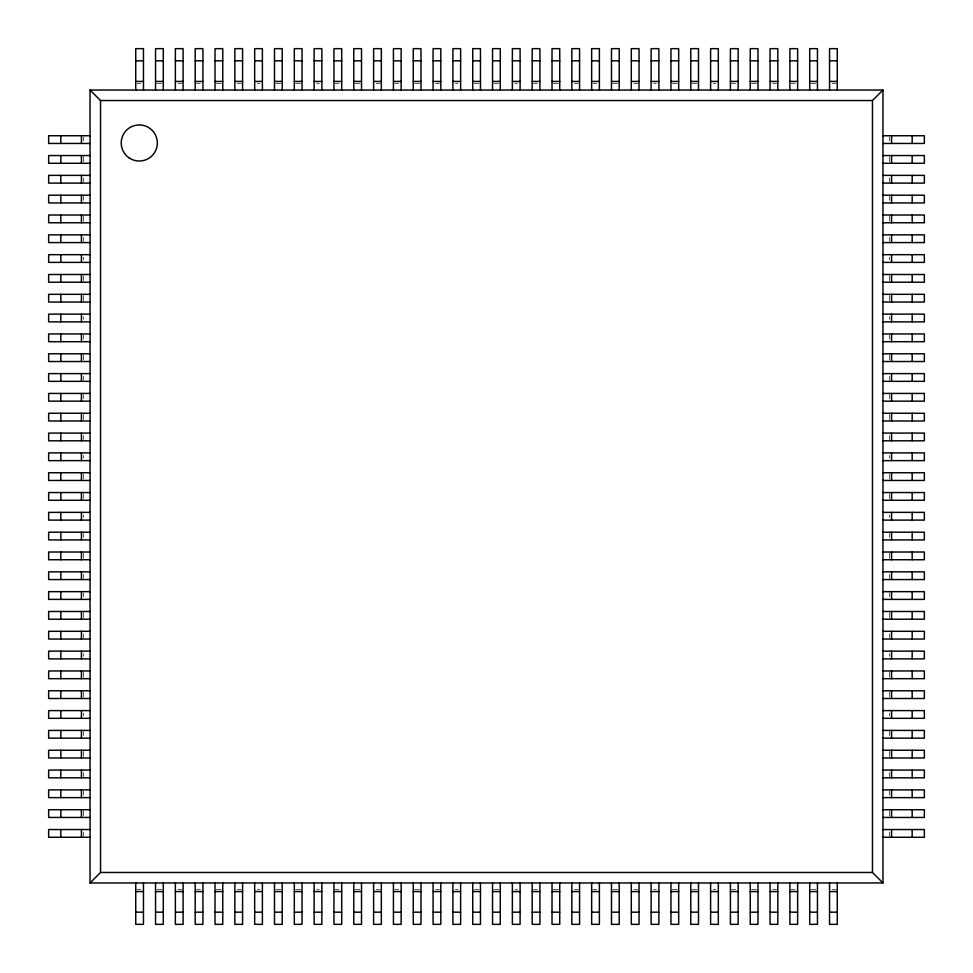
<?xml version="1.0" encoding="UTF-8"?>
<svg xmlns="http://www.w3.org/2000/svg" width="973" height="973" viewBox="0 0 973 973"><rect width="100%" height="100%" fill="white"/><g stroke="black" fill="none" stroke-linecap="round" stroke-linejoin="round"><path stroke-width="0.73" stroke-dasharray="4.87 3.65" d="M137.023 83.301L140.878 83.301M156.835 83.301L161.992 83.301M177.95 83.301L181.817 83.301M196.485 83.301L200.353 83.301M216.31 83.301L221.467 83.301M237.424 83.301L241.292 83.301M257.249 83.301L259.827 83.301M275.785 83.301L280.929 83.301M295.597 83.301L300.754 83.301M316.712 83.301L319.29 83.301M335.247 83.301L339.115 83.301M355.072 83.301L360.229 83.301M376.186 83.301L380.054 83.301M394.722 83.301L398.589 83.301M414.547 83.301L419.691 83.301M435.649 83.301L439.516 83.301M455.473 83.301L458.052 83.301M474.009 83.301L479.166 83.301M493.834 83.301L498.991 83.301M514.948 83.301L517.527 83.301M533.484 83.301L537.351 83.301M553.309 83.301L558.453 83.301M574.411 83.301L578.278 83.301M592.946 83.301L596.814 83.301M612.771 83.301L617.928 83.301M633.885 83.301L637.753 83.301M653.71 83.301L656.289 83.301M672.246 83.301L677.403 83.301M692.071 83.301L697.215 83.301M713.173 83.301L715.751 83.301M731.708 83.301L735.576 83.301M751.533 83.301L756.69 83.301M772.647 83.301L776.515 83.301M791.183 83.301L795.05 83.301M811.008 83.301L816.165 83.301M832.122 83.301L835.977 83.301M137.023 889.699L140.878 889.699M156.835 889.699L161.992 889.699M177.95 889.699L181.817 889.699M196.485 889.699L200.353 889.699M216.31 889.699L221.467 889.699M237.424 889.699L241.292 889.699M257.249 889.699L259.827 889.699M275.785 889.699L280.929 889.699M295.597 889.699L300.754 889.699M316.712 889.699L319.29 889.699M335.247 889.699L339.115 889.699M355.072 889.699L360.229 889.699M376.186 889.699L380.054 889.699M394.722 889.699L398.589 889.699M414.547 889.699L419.691 889.699M435.649 889.699L439.516 889.699M455.473 889.699L458.052 889.699M474.009 889.699L479.166 889.699M493.834 889.699L498.991 889.699M514.948 889.699L517.527 889.699M533.484 889.699L537.351 889.699M553.309 889.699L558.453 889.699M574.411 889.699L578.278 889.699M592.946 889.699L596.814 889.699M612.771 889.699L617.928 889.699M633.885 889.699L637.753 889.699M653.71 889.699L656.289 889.699M672.246 889.699L677.403 889.699M692.071 889.699L697.215 889.699M713.173 889.699L715.751 889.699M731.708 889.699L735.576 889.699M751.533 889.699L756.69 889.699M772.647 889.699L776.515 889.699M791.183 889.699L795.05 889.699M811.008 889.699L816.165 889.699M832.122 889.699L835.977 889.699M889.699 137.023L889.699 140.878M889.699 156.835L889.699 161.992M889.699 177.95L889.699 181.817M889.699 196.485L889.699 200.353M889.699 216.31L889.699 221.467M889.699 237.424L889.699 241.292M889.699 257.249L889.699 259.827M889.699 275.785L889.699 280.929M889.699 295.597L889.699 300.754M889.699 316.712L889.699 319.29M889.699 335.247L889.699 339.115M889.699 355.072L889.699 360.229M889.699 376.186L889.699 380.054M889.699 394.722L889.699 398.589M889.699 414.547L889.699 419.691M889.699 435.649L889.699 439.516M889.699 455.473L889.699 458.052M889.699 474.009L889.699 479.166M889.699 493.834L889.699 498.991M889.699 514.948L889.699 517.527M889.699 533.484L889.699 537.351M889.699 553.309L889.699 558.453M889.699 574.411L889.699 578.278M889.699 592.946L889.699 596.814M889.699 612.771L889.699 617.928M889.699 633.885L889.699 637.753M889.699 653.71L889.699 656.289M889.699 672.246L889.699 677.403M889.699 692.071L889.699 697.215M889.699 713.173L889.699 715.751M889.699 731.708L889.699 735.576M889.699 751.533L889.699 756.69M889.699 772.647L889.699 776.515M889.699 791.183L889.699 795.05M889.699 811.008L889.699 816.165M889.699 832.122L889.699 835.977M83.301 137.023L83.301 140.878M83.301 156.835L83.301 161.992M83.301 177.95L83.301 181.817M83.301 196.485L83.301 200.353M83.301 216.31L83.301 221.467M83.301 237.424L83.301 241.292M83.301 257.249L83.301 259.827M83.301 275.785L83.301 280.929M83.301 295.597L83.301 300.754M83.301 316.712L83.301 319.29M83.301 335.247L83.301 339.115M83.301 355.072L83.301 360.229M83.301 376.186L83.301 380.054M83.301 394.722L83.301 398.589M83.301 414.547L83.301 419.691M83.301 435.649L83.301 439.516M83.301 455.473L83.301 458.052M83.301 474.009L83.301 479.166M83.301 493.834L83.301 498.991M83.301 514.948L83.301 517.527M83.301 533.484L83.301 537.351M83.301 553.309L83.301 558.453M83.301 574.411L83.301 578.278M83.301 592.946L83.301 596.814M83.301 612.771L83.301 617.928M83.301 633.885L83.301 637.753M83.301 653.71L83.301 656.289M83.301 672.246L83.301 677.403M83.301 692.071L83.301 697.215M83.301 713.173L83.301 715.751M83.301 731.708L83.301 735.576M83.301 751.533L83.301 756.69M83.301 772.647L83.301 776.515M83.301 791.183L83.301 795.05M83.301 811.008L83.301 816.165M83.301 832.122L83.301 835.977"/><path stroke-width="1.46" d="M90.039 882.961L100.535 872.465L100.535 100.535L90.039 90.039L90.039 882.961L882.961 882.961L882.961 90.039L90.039 90.039M882.961 882.961L872.465 872.465L872.465 100.535L882.961 90.039M135.733 60.825L143.457 60.825M155.546 60.825L163.282 60.825M175.371 60.825L183.106 60.825M195.196 60.825L202.931 60.825M215.021 60.825L222.756 60.825M234.846 60.825L242.581 60.825M254.671 60.825L262.394 60.825M274.495 60.825L282.219 60.825M294.32 60.825L302.044 60.825M314.133 60.825L321.868 60.825M333.958 60.825L341.693 60.825M353.783 60.825L361.518 60.825M373.608 60.825L381.343 60.825M393.433 60.825L401.156 60.825M413.257 60.825L420.981 60.825M433.082 60.825L440.805 60.825M452.895 60.825L460.63 60.825M472.72 60.825L480.455 60.825M492.545 60.825L500.28 60.825M512.37 60.825L520.105 60.825M532.195 60.825L539.918 60.825M552.019 60.825L559.743 60.825M571.844 60.825L579.567 60.825M591.657 60.825L599.392 60.825M611.482 60.825L619.217 60.825M631.307 60.825L639.042 60.825M651.132 60.825L658.867 60.825M670.956 60.825L678.68 60.825M690.781 60.825L698.505 60.825M710.606 60.825L718.329 60.825M730.419 60.825L738.154 60.825M750.244 60.825L757.979 60.825M770.069 60.825L777.804 60.825M789.894 60.825L797.629 60.825M809.718 60.825L817.454 60.825M829.543 60.825L837.267 60.825M135.733 81.428L143.457 81.428M155.546 81.428L163.282 81.428M175.371 81.428L183.106 81.428M195.196 81.428L202.931 81.428M215.021 81.428L222.756 81.428M234.846 81.428L242.581 81.428M254.671 81.428L262.394 81.428M274.495 81.428L282.219 81.428M294.32 81.428L302.044 81.428M314.133 81.428L321.868 81.428M333.958 81.428L341.693 81.428M353.783 81.428L361.518 81.428M373.608 81.428L381.343 81.428M393.433 81.428L401.156 81.428M413.257 81.428L420.981 81.428M433.082 81.428L440.805 81.428M452.895 81.428L460.63 81.428M472.72 81.428L480.455 81.428M492.545 81.428L500.28 81.428M512.37 81.428L520.105 81.428M532.195 81.428L539.918 81.428M552.019 81.428L559.743 81.428M571.844 81.428L579.567 81.428M591.657 81.428L599.392 81.428M611.482 81.428L619.217 81.428M631.307 81.428L639.042 81.428M651.132 81.428L658.867 81.428M670.956 81.428L678.68 81.428M690.781 81.428L698.505 81.428M710.606 81.428L718.329 81.428M730.419 81.428L738.154 81.428M750.244 81.428L757.979 81.428M770.069 81.428L777.804 81.428M789.894 81.428L797.629 81.428M809.718 81.428L817.454 81.428M829.543 81.428L837.267 81.428M100.535 100.535L872.465 100.535M90.039 135.733L48.65 135.733L48.65 143.457L90.039 143.457M882.961 135.733L924.35 135.733L924.35 143.457L882.961 143.457M90.039 155.546L48.65 155.546L48.65 163.282L90.039 163.282M882.961 155.546L924.35 155.546L924.35 163.282L882.961 163.282M90.039 175.371L48.65 175.371L48.65 183.106L90.039 183.106M882.961 175.371L924.35 175.371L924.35 183.106L882.961 183.106M90.039 195.196L48.65 195.196L48.65 202.931L90.039 202.931M882.961 195.196L924.35 195.196L924.35 202.931L882.961 202.931M90.039 215.021L48.65 215.021L48.65 222.756L90.039 222.756M882.961 215.021L924.35 215.021L924.35 222.756L882.961 222.756M90.039 234.846L48.65 234.846L48.65 242.581L90.039 242.581M882.961 234.846L924.35 234.846L924.35 242.581L882.961 242.581M90.039 254.671L48.65 254.671L48.65 262.394L90.039 262.394M882.961 254.671L924.35 254.671L924.35 262.394L882.961 262.394M90.039 274.495L48.65 274.495L48.65 282.219L90.039 282.219M882.961 274.495L924.35 274.495L924.35 282.219L882.961 282.219M90.039 294.32L48.65 294.32L48.65 302.044L90.039 302.044M882.961 294.32L924.35 294.32L924.35 302.044L882.961 302.044M90.039 314.133L48.65 314.133L48.65 321.868L90.039 321.868M882.961 314.133L924.35 314.133L924.35 321.868L882.961 321.868M90.039 333.958L48.65 333.958L48.65 341.693L90.039 341.693M882.961 333.958L924.35 333.958L924.35 341.693L882.961 341.693M90.039 353.783L48.65 353.783L48.65 361.518L90.039 361.518M882.961 353.783L924.35 353.783L924.35 361.518L882.961 361.518M90.039 373.608L48.65 373.608L48.65 381.343L90.039 381.343M882.961 373.608L924.35 373.608L924.35 381.343L882.961 381.343M90.039 393.433L48.65 393.433L48.65 401.156L90.039 401.156M882.961 393.433L924.35 393.433L924.35 401.156L882.961 401.156M90.039 413.257L48.65 413.257L48.65 420.981L90.039 420.981M882.961 413.257L924.35 413.257L924.35 420.981L882.961 420.981M90.039 433.082L48.65 433.082L48.65 440.805L90.039 440.805M882.961 433.082L924.35 433.082L924.35 440.805L882.961 440.805M90.039 452.895L48.65 452.895L48.65 460.63L90.039 460.63M882.961 452.895L924.35 452.895L924.35 460.63L882.961 460.63M90.039 472.72L48.65 472.72L48.65 480.455L90.039 480.455M882.961 472.72L924.35 472.72L924.35 480.455L882.961 480.455M90.039 492.545L48.65 492.545L48.65 500.28L90.039 500.28M882.961 492.545L924.35 492.545L924.35 500.28L882.961 500.28M90.039 512.37L48.65 512.37L48.65 520.105L90.039 520.105M882.961 512.37L924.35 512.37L924.35 520.105L882.961 520.105M90.039 532.195L48.65 532.195L48.65 539.918L90.039 539.918M882.961 532.195L924.35 532.195L924.35 539.918L882.961 539.918M90.039 552.019L48.65 552.019L48.65 559.743L90.039 559.743M882.961 552.019L924.35 552.019L924.35 559.743L882.961 559.743M90.039 571.844L48.65 571.844L48.65 579.567L90.039 579.567M882.961 571.844L924.35 571.844L924.35 579.567L882.961 579.567M90.039 591.657L48.65 591.657L48.65 599.392L90.039 599.392M882.961 591.657L924.35 591.657L924.35 599.392L882.961 599.392M90.039 611.482L48.65 611.482L48.65 619.217L90.039 619.217M882.961 611.482L924.35 611.482L924.35 619.217L882.961 619.217M90.039 631.307L48.65 631.307L48.65 639.042L90.039 639.042M882.961 631.307L924.35 631.307L924.35 639.042L882.961 639.042M90.039 651.132L48.65 651.132L48.65 658.867L90.039 658.867M882.961 651.132L924.35 651.132L924.35 658.867L882.961 658.867M90.039 670.956L48.65 670.956L48.65 678.68L90.039 678.68M882.961 670.956L924.35 670.956L924.35 678.68L882.961 678.68M90.039 690.781L48.65 690.781L48.65 698.505L90.039 698.505M882.961 690.781L924.35 690.781L924.35 698.505L882.961 698.505M90.039 710.606L48.65 710.606L48.65 718.329L90.039 718.329M882.961 710.606L924.35 710.606L924.35 718.329L882.961 718.329M90.039 730.419L48.65 730.419L48.65 738.154L90.039 738.154M882.961 730.419L924.35 730.419L924.35 738.154L882.961 738.154M90.039 750.244L48.65 750.244L48.65 757.979L90.039 757.979M882.961 750.244L924.35 750.244L924.35 757.979L882.961 757.979M90.039 770.069L48.65 770.069L48.65 777.804L90.039 777.804M882.961 770.069L924.35 770.069L924.35 777.804L882.961 777.804M90.039 789.894L48.65 789.894L48.65 797.629L90.039 797.629M882.961 789.894L924.35 789.894L924.35 797.629L882.961 797.629M90.039 809.718L48.65 809.718L48.65 817.454L90.039 817.454M882.961 809.718L924.35 809.718L924.35 817.454L882.961 817.454M90.039 829.543L48.65 829.543L48.65 837.267L90.039 837.267M882.961 829.543L924.35 829.543L924.35 837.267L882.961 837.267M100.535 872.465L872.465 872.465M135.733 891.572L143.457 891.572M155.546 891.572L163.282 891.572M175.371 891.572L183.106 891.572M195.196 891.572L202.931 891.572M215.021 891.572L222.756 891.572M234.846 891.572L242.581 891.572M254.671 891.572L262.394 891.572M274.495 891.572L282.219 891.572M294.32 891.572L302.044 891.572M314.133 891.572L321.868 891.572M333.958 891.572L341.693 891.572M353.783 891.572L361.518 891.572M373.608 891.572L381.343 891.572M393.433 891.572L401.156 891.572M413.257 891.572L420.981 891.572M433.082 891.572L440.805 891.572M452.895 891.572L460.63 891.572M472.72 891.572L480.455 891.572M492.545 891.572L500.28 891.572M512.37 891.572L520.105 891.572M532.195 891.572L539.918 891.572M552.019 891.572L559.743 891.572M571.844 891.572L579.567 891.572M591.657 891.572L599.392 891.572M611.482 891.572L619.217 891.572M631.307 891.572L639.042 891.572M651.132 891.572L658.867 891.572M670.956 891.572L678.68 891.572M690.781 891.572L698.505 891.572M710.606 891.572L718.329 891.572M730.419 891.572L738.154 891.572M750.244 891.572L757.979 891.572M770.069 891.572L777.804 891.572M789.894 891.572L797.629 891.572M809.718 891.572L817.454 891.572M829.543 891.572L837.267 891.572M135.733 912.175L143.457 912.175M155.546 912.175L163.282 912.175M175.371 912.175L183.106 912.175M195.196 912.175L202.931 912.175M215.021 912.175L222.756 912.175M234.846 912.175L242.581 912.175M254.671 912.175L262.394 912.175M274.495 912.175L282.219 912.175M294.32 912.175L302.044 912.175M314.133 912.175L321.868 912.175M333.958 912.175L341.693 912.175M353.783 912.175L361.518 912.175M373.608 912.175L381.343 912.175M393.433 912.175L401.156 912.175M413.257 912.175L420.981 912.175M433.082 912.175L440.805 912.175M452.895 912.175L460.63 912.175M472.72 912.175L480.455 912.175M492.545 912.175L500.28 912.175M512.37 912.175L520.105 912.175M532.195 912.175L539.918 912.175M552.019 912.175L559.743 912.175M571.844 912.175L579.567 912.175M591.657 912.175L599.392 912.175M611.482 912.175L619.217 912.175M631.307 912.175L639.042 912.175M651.132 912.175L658.867 912.175M670.956 912.175L678.68 912.175M690.781 912.175L698.505 912.175M710.606 912.175L718.329 912.175M730.419 912.175L738.154 912.175M750.244 912.175L757.979 912.175M770.069 912.175L777.804 912.175M789.894 912.175L797.629 912.175M809.718 912.175L817.454 912.175M829.543 912.175L837.267 912.175M912.175 135.733L912.175 143.457M912.175 155.546L912.175 163.282M912.175 175.371L912.175 183.106M912.175 195.196L912.175 202.931M912.175 215.021L912.175 222.756M912.175 234.846L912.175 242.581M912.175 254.671L912.175 262.394M912.175 274.495L912.175 282.219M912.175 294.32L912.175 302.044M912.175 314.133L912.175 321.868M912.175 333.958L912.175 341.693M912.175 353.783L912.175 361.518M912.175 373.608L912.175 381.343M912.175 393.433L912.175 401.156M912.175 413.257L912.175 420.981M912.175 433.082L912.175 440.805M912.175 452.895L912.175 460.63M912.175 472.72L912.175 480.455M912.175 492.545L912.175 500.28M912.175 512.37L912.175 520.105M912.175 532.195L912.175 539.918M912.175 552.019L912.175 559.743M912.175 571.844L912.175 579.567M912.175 591.657L912.175 599.392M912.175 611.482L912.175 619.217M912.175 631.307L912.175 639.042M912.175 651.132L912.175 658.867M912.175 670.956L912.175 678.68M912.175 690.781L912.175 698.505M912.175 710.606L912.175 718.329M912.175 730.419L912.175 738.154M912.175 750.244L912.175 757.979M912.175 770.069L912.175 777.804M912.175 789.894L912.175 797.629M912.175 809.718L912.175 817.454M912.175 829.543L912.175 837.267M891.572 135.733L891.572 143.457M891.572 155.546L891.572 163.282M891.572 175.371L891.572 183.106M891.572 195.196L891.572 202.931M891.572 215.021L891.572 222.756M891.572 234.846L891.572 242.581M891.572 254.671L891.572 262.394M891.572 274.495L891.572 282.219M891.572 294.32L891.572 302.044M891.572 314.133L891.572 321.868M891.572 333.958L891.572 341.693M891.572 353.783L891.572 361.518M891.572 373.608L891.572 381.343M891.572 393.433L891.572 401.156M891.572 413.257L891.572 420.981M891.572 433.082L891.572 440.805M891.572 452.895L891.572 460.63M891.572 472.72L891.572 480.455M891.572 492.545L891.572 500.28M891.572 512.37L891.572 520.105M891.572 532.195L891.572 539.918M891.572 552.019L891.572 559.743M891.572 571.844L891.572 579.567M891.572 591.657L891.572 599.392M891.572 611.482L891.572 619.217M891.572 631.307L891.572 639.042M891.572 651.132L891.572 658.867M891.572 670.956L891.572 678.68M891.572 690.781L891.572 698.505M891.572 710.606L891.572 718.329M891.572 730.419L891.572 738.154M891.572 750.244L891.572 757.979M891.572 770.069L891.572 777.804M891.572 789.894L891.572 797.629M891.572 809.718L891.572 817.454M891.572 829.543L891.572 837.267M837.267 90.039L837.267 48.65L829.543 48.65L829.543 90.039M837.267 882.961L837.267 924.35L829.543 924.35L829.543 882.961M817.454 90.039L817.454 48.65L809.718 48.65L809.718 90.039M817.454 882.961L817.454 924.35L809.718 924.35L809.718 882.961M797.629 90.039L797.629 48.65L789.894 48.65L789.894 90.039M797.629 882.961L797.629 924.35L789.894 924.35L789.894 882.961M777.804 90.039L777.804 48.65L770.069 48.65L770.069 90.039M777.804 882.961L777.804 924.35L770.069 924.35L770.069 882.961M757.979 90.039L757.979 48.65L750.244 48.65L750.244 90.039M757.979 882.961L757.979 924.35L750.244 924.35L750.244 882.961M738.154 90.039L738.154 48.65L730.419 48.65L730.419 90.039M738.154 882.961L738.154 924.35L730.419 924.35L730.419 882.961M718.329 90.039L718.329 48.65L710.606 48.65L710.606 90.039M718.329 882.961L718.329 924.35L710.606 924.35L710.606 882.961M698.505 90.039L698.505 48.65L690.781 48.65L690.781 90.039M698.505 882.961L698.505 924.35L690.781 924.35L690.781 882.961M678.68 90.039L678.68 48.65L670.956 48.65L670.956 90.039M678.68 882.961L678.68 924.35L670.956 924.35L670.956 882.961M658.867 90.039L658.867 48.65L651.132 48.65L651.132 90.039M658.867 882.961L658.867 924.35L651.132 924.35L651.132 882.961M639.042 90.039L639.042 48.65L631.307 48.65L631.307 90.039M639.042 882.961L639.042 924.35L631.307 924.35L631.307 882.961M619.217 90.039L619.217 48.65L611.482 48.65L611.482 90.039M619.217 882.961L619.217 924.35L611.482 924.35L611.482 882.961M599.392 90.039L599.392 48.65L591.657 48.65L591.657 90.039M599.392 882.961L599.392 924.35L591.657 924.35L591.657 882.961M579.567 90.039L579.567 48.65L571.844 48.65L571.844 90.039M579.567 882.961L579.567 924.35L571.844 924.35L571.844 882.961M559.743 90.039L559.743 48.65L552.019 48.65L552.019 90.039M559.743 882.961L559.743 924.35L552.019 924.35L552.019 882.961M539.918 90.039L539.918 48.65L532.195 48.65L532.195 90.039M539.918 882.961L539.918 924.35L532.195 924.35L532.195 882.961M520.105 90.039L520.105 48.65L512.37 48.65L512.37 90.039M520.105 882.961L520.105 924.35L512.37 924.35L512.37 882.961M500.28 90.039L500.28 48.65L492.545 48.65L492.545 90.039M500.28 882.961L500.28 924.35L492.545 924.35L492.545 882.961M480.455 90.039L480.455 48.65L472.72 48.65L472.72 90.039M480.455 882.961L480.455 924.35L472.72 924.35L472.72 882.961M460.63 90.039L460.63 48.65L452.895 48.65L452.895 90.039M460.63 882.961L460.63 924.35L452.895 924.35L452.895 882.961M440.805 90.039L440.805 48.65L433.082 48.65L433.082 90.039M440.805 882.961L440.805 924.35L433.082 924.35L433.082 882.961M420.981 90.039L420.981 48.65L413.257 48.65L413.257 90.039M420.981 882.961L420.981 924.35L413.257 924.35L413.257 882.961M401.156 90.039L401.156 48.65L393.433 48.65L393.433 90.039M401.156 882.961L401.156 924.35L393.433 924.35L393.433 882.961M381.343 90.039L381.343 48.65L373.608 48.65L373.608 90.039M381.343 882.961L381.343 924.35L373.608 924.35L373.608 882.961M361.518 90.039L361.518 48.65L353.783 48.65L353.783 90.039M361.518 882.961L361.518 924.35L353.783 924.35L353.783 882.961M341.693 90.039L341.693 48.65L333.958 48.65L333.958 90.039M341.693 882.961L341.693 924.35L333.958 924.35L333.958 882.961M321.868 90.039L321.868 48.65L314.133 48.65L314.133 90.039M321.868 882.961L321.868 924.35L314.133 924.35L314.133 882.961M302.044 90.039L302.044 48.65L294.32 48.65L294.32 90.039M302.044 882.961L302.044 924.35L294.32 924.35L294.32 882.961M282.219 90.039L282.219 48.65L274.495 48.65L274.495 90.039M282.219 882.961L282.219 924.35L274.495 924.35L274.495 882.961M262.394 90.039L262.394 48.65L254.671 48.65L254.671 90.039M262.394 882.961L262.394 924.35L254.671 924.35L254.671 882.961M242.581 90.039L242.581 48.65L234.846 48.65L234.846 90.039M242.581 882.961L242.581 924.35L234.846 924.35L234.846 882.961M222.756 90.039L222.756 48.65L215.021 48.65L215.021 90.039M222.756 882.961L222.756 924.35L215.021 924.35L215.021 882.961M202.931 90.039L202.931 48.65L195.196 48.65L195.196 90.039M202.931 882.961L202.931 924.35L195.196 924.35L195.196 882.961M183.106 90.039L183.106 48.65L175.371 48.65L175.371 90.039M183.106 882.961L183.106 924.35L175.371 924.35L175.371 882.961M163.282 90.039L163.282 48.65L155.546 48.65L155.546 90.039M163.282 882.961L163.282 924.35L155.546 924.35L155.546 882.961M143.457 90.039L143.457 48.65L135.733 48.65L135.733 90.039M143.457 882.961L143.457 924.35L135.733 924.35L135.733 882.961M81.428 135.733L81.428 143.457M81.428 155.546L81.428 163.282M81.428 175.371L81.428 183.106M81.428 195.196L81.428 202.931M81.428 215.021L81.428 222.756M81.428 234.846L81.428 242.581M81.428 254.671L81.428 262.394M81.428 274.495L81.428 282.219M81.428 294.32L81.428 302.044M81.428 314.133L81.428 321.868M81.428 333.958L81.428 341.693M81.428 353.783L81.428 361.518M81.428 373.608L81.428 381.343M81.428 393.433L81.428 401.156M81.428 413.257L81.428 420.981M81.428 433.082L81.428 440.805M81.428 452.895L81.428 460.63M81.428 472.72L81.428 480.455M81.428 492.545L81.428 500.28M81.428 512.37L81.428 520.105M81.428 532.195L81.428 539.918M81.428 552.019L81.428 559.743M81.428 571.844L81.428 579.567M81.428 591.657L81.428 599.392M81.428 611.482L81.428 619.217M81.428 631.307L81.428 639.042M81.428 651.132L81.428 658.867M81.428 670.956L81.428 678.68M81.428 690.781L81.428 698.505M81.428 710.606L81.428 718.329M81.428 730.419L81.428 738.154M81.428 750.244L81.428 757.979M81.428 770.069L81.428 777.804M81.428 789.894L81.428 797.629M81.428 809.718L81.428 817.454M81.428 829.543L81.428 837.267M60.825 135.733L60.825 143.457M60.825 155.546L60.825 163.282M60.825 175.371L60.825 183.106M60.825 195.196L60.825 202.931M60.825 215.021L60.825 222.756M60.825 234.846L60.825 242.581M60.825 254.671L60.825 262.394M60.825 274.495L60.825 282.219M60.825 294.32L60.825 302.044M60.825 314.133L60.825 321.868M60.825 333.958L60.825 341.693M60.825 353.783L60.825 361.518M60.825 373.608L60.825 381.343M60.825 393.433L60.825 401.156M60.825 413.257L60.825 420.981M60.825 433.082L60.825 440.805M60.825 452.895L60.825 460.63M60.825 472.72L60.825 480.455M60.825 492.545L60.825 500.28M60.825 512.37L60.825 520.105M60.825 532.195L60.825 539.918M60.825 552.019L60.825 559.743M60.825 571.844L60.825 579.567M60.825 591.657L60.825 599.392M60.825 611.482L60.825 619.217M60.825 631.307L60.825 639.042M60.825 651.132L60.825 658.867M60.825 670.956L60.825 678.68M60.825 690.781L60.825 698.505M60.825 710.606L60.825 718.329M60.825 730.419L60.825 738.154M60.825 750.244L60.825 757.979M60.825 770.069L60.825 777.804M60.825 789.894L60.825 797.629M60.825 809.718L60.825 817.454M60.825 829.543L60.825 837.267M128.995 157.808A18.037 18.037 0 0 0 157.261 144.466A18.037 18.037 0 0 0 131.586 126.66A18.037 18.037 0 0 0 128.995 157.808"/></g></svg>
